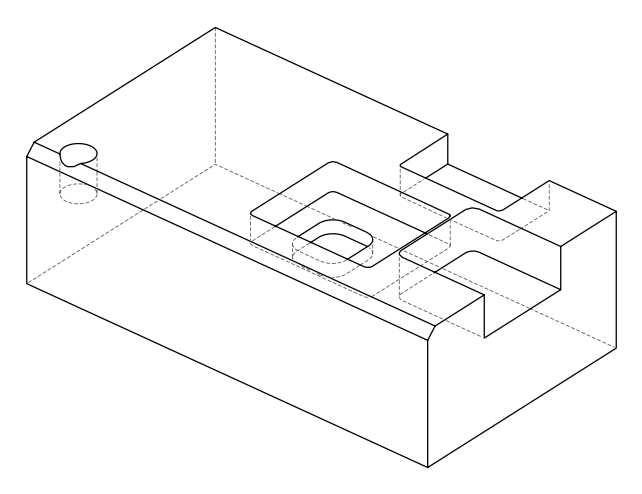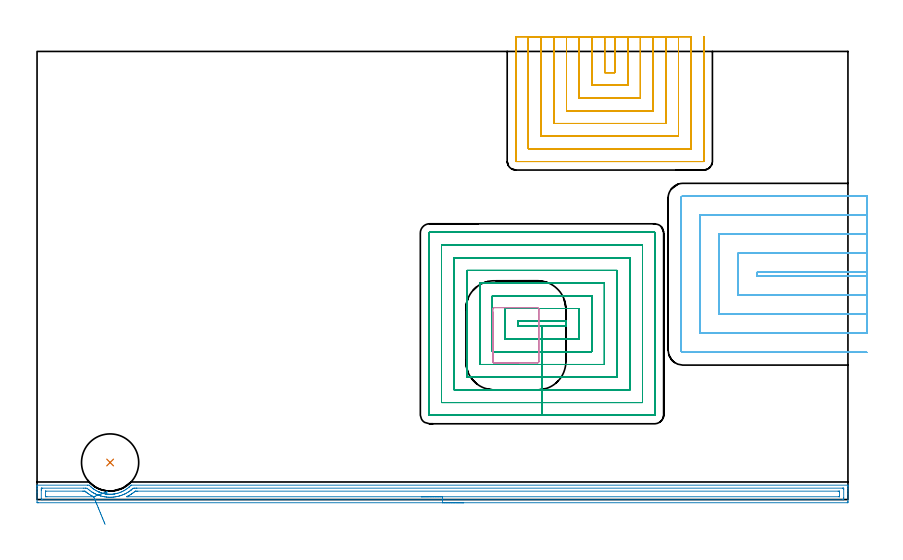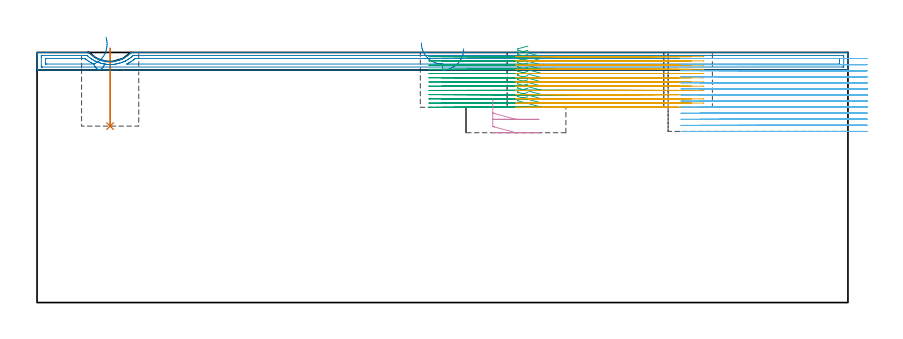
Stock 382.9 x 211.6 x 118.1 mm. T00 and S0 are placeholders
(PLAN: 6 operations, 5 tool changes, 133.6 min)
(1 INDEXABLE_INSERT_DRILL_BLIND_HOLE_FROM_SOLID | STEP1POCKET | UGT0302_006 | 0.15 min | 19907 mm3)
(2 AREA_MILL | FG_CHAMFER_SURFACE | UGT0205_001 | 9.48 min | 13089 mm3)
(3 MILL_RECTANGULAR_POCKET | POCKET_RECTANGULAR_STRAIGHT | NXT0201_009 | Follow Part, ap 2, ae 75% | 47.63 min | 280586 mm3)
(4 MILL_RECTANGULAR_POCKET_1 | POCKET_RECTANGULAR_STRAIGHT_1 | UGT0201_109 | Follow Part, ap 6.35, ae 75% | 0.68 min | 27318 mm3)
(5 MILL_SLOT | SLOT_PARTIAL_RECTANGULAR | NXT0201_009 | Follow Part, ap 2, ae 75% | 43.94 min | 140365 mm3)
(6 MILL_SLOT_1 | SLOT_PARTIAL_RECTANGULAR_1 | NXT0201_011 | Follow Part, ap 3, ae 75% | 31.76 min | 270975 mm3)
(TOOL UGT0302_006 | Indexable Insert Drill 27mm | D27 PA180 FL50 Z2)
(TOOL UGT0205_001 | Chamfer Mill 20 x 3 x 45 deg. | D20 FL50 Z2)
(TOOL NXT0201_009 | ENDMILL 8mm [2P460-0800-NA 1630] | D8 FL26 Z6)
(TOOL UGT0201_109 | End Mill 25.4 mm | D25.4 FL25 Z2)
(TOOL NXT0201_011 | ENDMILL 12mm [2P460-1200-NA 1630] | D12 FL38 Z6)
(OP 1 INDEXABLE_INSERT_DRILL_BLIND_HOLE_FROM_SOLID)
G17 G21 G94 G90
T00 M6
G54
G17 G0 G90 X34.5 Y17.5 S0 M3
G43 Z128.1 H0
G94 G81 G98 Z83.3 F250. R120.1
G80
M5
M2
(OP 2 AREA_MILL)
G17 G21 G94 G90
T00 M6
G54
G17 G0 G90 X201.45 Y-1.5 S1061 M3
G43 Z128.1 H0
Z119.8
G94 G1 X201.412 Z118.928 F250.
X201.298 Z118.064
X201.109 Z117.212
X200.847 Z116.38
X200.513 Z115.574
X200.11 Z114.8
X199.642 Z114.064
X199.11 Z113.372
X198.521 Z112.729
X197.878 Z112.14
X197.186 Z111.608
X196.45 Z111.14
X195.676 Z110.737
X194.87 Z110.403
X194.038 Z110.141
X193.187 Z109.952
X192.322 Z109.838
X191.45 Z109.8
X0.624
X0.315 Y-1.497 Z109.802
X0.01 Y-1.492 Z109.806
X0. Y-1.183 Z110.114
Y3.541 Z114.836
Y4.97 Z116.266
Y5.323 Z116.618
Y6.031 Z117.33
Y6.335 Z117.635
X0.007 Y6.746 Z118.038
X0.01 Y6.797 Z118.088
X0.177 Y6.8 Z118.1
X23.893
X24.607 Y6.803 Z118.097
X24.756 Y6.66 Z117.96
X24.839 Y6.575 Z117.875
X25.524 Y5.921 Z117.22
X25.651 Y5.811 Z117.11
X25.732 Y5.74 Z117.039
X26.175 Y5.383 Z116.682
X26.627 Y5.037 Z116.334
X26.897 Y4.854 Z116.152
X27.07 Y4.738 Z116.035
X27.519 Y4.452 Z115.749
X28.037 Y4.151 Z115.449
X28.412 Y3.956 Z115.255
X28.779 Y3.782 Z115.078
X28.857 Y3.744 Z115.041
X29.043 Y3.663 Z114.961
X29.226 Y3.584 Z114.879
X29.306 Y3.548 Z114.846
X29.322 Y3.541 Z114.84
X29.409 Y3.507 Z114.806
X29.524 Y3.464 Z114.759
X30.028 Y3.265 Z114.564
X30.089 Y3.244 Z114.544
X30.199 Y3.207 Z114.507
X30.645 Y3.069 Z114.369
X31.013 Y2.966 Z114.264
X31.092 Y2.944 Z114.242
X31.538 Y2.836 Z114.133
X31.907 Y2.759 Z114.055
X31.986 Y2.743 Z114.038
X32.173 Y2.71 Z114.006
X32.354 Y2.68 Z113.974
X32.432 Y2.665 Z113.962
X32.535 Y2.65 Z113.949
X32.629 Y2.637 Z113.936
X32.745 Y2.622 Z113.919
X32.801 Y2.615 Z113.91
X32.879 Y2.604 Z113.9
X33.222 Y2.568 Z113.866
X33.325 Y2.558 Z113.855
X33.695 Y2.533 Z113.828
X33.772 Y2.527 Z113.823
X34.082 Y2.515 Z113.812
X34.219 Y2.509 Z113.806
X34.589 Z113.803
X34.666 Y2.508
X35.113 Y2.519 Z113.818
X35.559 Y2.546 Z113.845
X36.006 Y2.589 Z113.888
X36.376 Y2.638 Z113.936
X36.452 Y2.648 Z113.947
X36.469 Y2.65 Z113.949
X36.604 Y2.672 Z113.972
X36.9 Y2.721 Z114.021
X37.346 Y2.81 Z114.109
X37.793 Y2.914 Z114.214
X38.239 Y3.036 Z114.336
X38.973 Y3.266 Z114.563
X39.058 Y3.298 Z114.592
X39.133 Y3.325 Z114.62
X39.581 Y3.499 Z114.796
X40.026 Y3.687 Z114.986
X40.475 Y3.9 Z115.198
X40.966 Y4.151 Z115.449
X41.292 Y4.341 Z115.637
X41.392 Y4.398 Z115.695
X41.813 Y4.658 Z115.956
X42.369 Y5.036 Z116.334
X42.706 Y5.285 Z116.582
X43.097 Y5.597 Z116.897
X43.479 Y5.922 Z117.22
X43.527 Y5.965 Z117.264
X43.599 Y6.031 Z117.33
X43.645 Y6.075 Z117.375
X44.025 Y6.44 Z117.739
X44.234 Y6.648 Z117.948
X44.32 Y6.737 Z118.036
X44.386 Y6.795 Z118.092
X44.42 Y6.8 Z118.1
X382.723
X382.89 Y6.797 Z118.088
X382.893 Y6.746 Z118.038
X382.9 Y6.335 Z117.635
Y6.031 Z117.33
Y5.323 Z116.618
Y4.078 Z115.375
Y2.652 Z113.948
Y-0.914 Z110.383
X382.898 Y-1.185 Z110.112
X382.89 Y-1.492 Z109.806
X382.583 Y-1.499 Z109.799
X191.45 Y-1.5 Z109.8
Y-0.086 Z111.214
X2.412
X2.349 Y-0.085 Z111.215
X2.223 Y-0.082 Z111.218
X2.01 Y-0.075 Z111.225
X2.008 Y-0.023 Z111.277
X2.001 Y0.386 Z111.686
X2. Y4.432 Z115.732
X2.001 Y4.841 Z116.141
X2.008 Y5.323 Z116.623
X2.01 Y5.368 Z116.668
X2.162 Y5.379 Z116.679
X2.287 Y5.384 Z116.684
X2.35 Y5.385 Z116.685
X22.075 Y5.386 Z116.686
X22.91 Y5.382 Z116.682
X22.969 Y5.379 Z116.679
X23.649 Y5.323 Z116.623
X23.863 Y5.134 Z116.434
X24.242 Y4.807 Z116.107
X24.697 Y4.432 Z115.732
X24.757 Y4.384 Z115.684
X24.966 Y4.224 Z115.524
X25.651 Y3.743 Z115.043
X25.727 Y3.692 Z114.992
X25.967 Y3.541 Z114.841
X26.544 Y3.195 Z114.495
X26.801 Y3.047 Z114.347
X27.313 Y2.775 Z114.075
X27.438 Y2.715 Z114.015
X27.577 Y2.65 Z113.95
X28.332 Y2.32 Z113.62
X28.886 Y2.098 Z113.398
X29.226 Y1.971 Z113.271
X29.289 Y1.948 Z113.248
X29.341 Y1.931 Z113.231
X29.896 Y1.759 Z113.059
X30.12 Y1.695 Z112.995
X30.207 Y1.672 Z112.972
X31.013 Y1.477 Z112.777
X31.372 Y1.401 Z112.701
X31.907 Y1.306 Z112.606
X32.111 Y1.274 Z112.574
X32.632 Y1.205 Z112.505
X32.801 Y1.187 Z112.487
X33.427 Y1.135 Z112.435
X33.695 Y1.119 Z112.419
X34.356 Y1.1 Z112.4
X34.589 Y1.099 Z112.399
X35.236 Y1.114 Z112.414
X35.482 Y1.129 Z112.429
X36.069 Y1.174 Z112.474
X36.376 Y1.206 Z112.506
X36.866 Y1.271 Z112.571
X37.27 Y1.337 Z112.637
X37.627 Y1.403 Z112.703
X38.164 Y1.519 Z112.819
X38.359 Y1.564 Z112.864
X39.058 Y1.746 Z113.046
X39.067 Y1.749 Z113.049
X39.1 Y1.759 Z113.059
X39.951 Y2.037 Z113.337
X40.395 Y2.208 Z113.508
X40.845 Y2.391 Z113.691
X41.026 Y2.469 Z113.769
X41.427 Y2.65 Z113.95
X41.638 Y2.751 Z114.051
X41.679 Y2.77 Z114.07
X41.739 Y2.802 Z114.102
X42.223 Y3.059 Z114.359
X42.633 Y3.293 Z114.593
X42.788 Y3.386 Z114.686
X43.038 Y3.541 Z114.841
X43.333 Y3.734 Z115.034
X43.527 Y3.865 Z115.165
X43.859 Y4.101 Z115.401
X44.307 Y4.432 Z115.732
X44.371 Y4.482 Z115.782
X44.42 Y4.522 Z115.822
X44.855 Y4.89 Z116.19
X45.314 Y5.292 Z116.592
X45.332 Y5.305 Z116.605
X45.359 Y5.323 Z116.623
X46.15 Y5.381 Z116.681
X46.208 Y5.383 Z116.683
X47.039 Y5.386 Z116.686
X47.102
X380.488 Y5.385 Z116.685
X380.551
X380.676 Y5.382 Z116.682
X380.89 Y5.375 Z116.675
X380.892 Y5.323 Z116.623
X380.899 Y4.914 Z116.214
X380.9 Y0.868 Z112.168
X380.899 Y0.459 Z111.759
X380.892 Y-0.023 Z111.277
X380.89 Y-0.068 Z111.232
X380.739 Y-0.079 Z111.221
X380.614 Y-0.084 Z111.216
X380.551 Y-0.085 Z111.215
X191.45 Y-0.086 Z111.214
Y1.328 Z112.628
X43.064 Y1.329 Z112.629
X42.785
X42.633 Y1.331 Z112.631
X42.279 Y1.335 Z112.635
X42.794 Y1.598 Z112.898
X43.11 Y1.759 Z113.059
X43.382 Y1.903 Z113.203
X43.527 Y1.983 Z113.283
X43.947 Y2.231 Z113.531
X44.42 Y2.517 Z113.817
X44.502 Y2.569 Z113.869
X44.625 Y2.65 Z113.95
X45.033 Y2.93 Z114.23
X45.314 Y3.128 Z114.428
X45.551 Y3.305 Z114.605
X45.858 Y3.541 Z114.841
X46.053 Y3.696 Z114.996
X46.208 Y3.821 Z115.121
X46.34 Y3.924 Z115.224
X46.388 Y3.96 Z115.26
X46.44 Y3.964 Z115.264
X46.673 Y3.968 Z115.268
X47.102 Y3.971 Z115.271
X47.564
X378.269
X378.701 Y3.969 Z115.269
X378.844 Y3.967 Z115.267
X378.887 Y3.965 Z115.265
X378.892 Y3.872 Z115.172
X378.897 Y3.74 Z115.04
X378.899 Y3.541 Z114.841
X378.9 Y3.342 Z114.642
X378.898 Y1.562 Z112.862
X378.89 Y1.362 Z112.662
X378.881 Y1.335 Z112.635
X378.861 Y1.333 Z112.633
X378.808 Y1.33 Z112.63
X378.701 Y1.329 Z112.629
X191.45 Y1.328 Z112.628
X190.578 Z112.667
X189.714 Z112.78
X188.862 Z112.969
X188.03 Z113.232
X187.224 Z113.565
X186.45 Z113.968
X185.714 Z114.437
X185.022 Z114.968
X184.379 Z115.557
X183.79 Z116.201
X183.259 Z116.893
X182.79 Z117.628
X182.387 Z118.402
X182.053 Z119.208
X181.791 Z120.04
X181.602 Z120.892
X181.488 Z121.757
X181.45 Z122.628
G0 Z128.1
X32.54 Y3.475
Z125.363
G1 X32.775 Y3.562 Z124.527
X32.94 Y3.624 Z123.673
X33.035 Y3.659 Z122.806
X33.059 Y3.668 Z121.934
X33.012 Y3.65 Z121.064
X32.894 Y3.607 Z120.2
X32.705 Y3.537 Z119.351
X32.448 Y3.441 Z118.523
X32.124 Y3.321 Z117.722
X31.736 Y3.177 Z116.954
X31.287 Y3.01 Z116.225
X30.78 Y2.822 Z115.541
X30.218 Y2.614 Z114.906
X29.608 Y2.388 Z114.326
X28.952 Y2.144 Z113.805
X28.256 Y1.886 Z113.347
X27.525 Y1.615 Z112.955
X26.765 Y1.333 Z112.633
X26.761 Y1.332 Z112.632
X26.711 Y1.329 Z112.629
X26.668
X4.631
X4.199 Y1.331 Z112.631
X4.056 Y1.333 Z112.633
X4.013 Y1.335 Z112.635
X4.008 Y1.428 Z112.728
X4.003 Y1.56 Z112.86
X4.001 Y1.759 Z113.059
X4. Y1.958 Z113.258
X4.002 Y3.738 Z115.038
X4.01 Y3.938 Z115.238
X4.019 Y3.965 Z115.265
X4.039 Y3.967 Z115.267
X4.092 Y3.969 Z115.269
X4.199 Y3.971 Z115.271
X21.613
X22.075 Y3.97 Z115.27
X22.542 Y3.967 Z115.267
X22.588 Y3.965 Z115.265
X22.627 Y3.948 Z115.248
X22.969 Y3.678 Z114.978
X23.045 Y3.617 Z114.917
X23.143 Y3.541 Z114.841
X23.554 Y3.231 Z114.531
X23.863 Y3.01 Z114.31
X24.383 Y2.65 Z113.95
X24.757 Y2.415 Z113.715
X25.366 Y2.043 Z113.343
X25.651 Y1.887 Z113.187
X25.896 Y1.759 Z113.059
X26.544 Y1.442 Z112.742
X26.729 Y1.353 Z112.653
X26.764 Y1.334 Z112.634
X26.765 Y1.333 Z112.633
X27.018 Y0.717 Z112.069
X27.288 Y0.058 Z111.565
X27.575 Y-0.639 Z111.126
X27.875 Y-1.368 Z110.753
X28.186 Y-2.125 Z110.451
X28.506 Y-2.904 Z110.221
X28.832 Y-3.698 Z110.066
X29.162 Y-4.501 Z109.986
X29.494 Y-5.308 Z109.982
X29.824 Y-6.112 Z110.054
X30.151 Y-6.907 Z110.201
X30.472 Y-7.688 Z110.423
X30.784 Y-8.447 Z110.718
X31.085 Y-9.18 Z111.083
X31.373 Y-9.881 Z111.515
X31.646 Y-10.544 Z112.012
X31.901 Y-11.165 Z112.57
X32.136 Y-11.738 Z113.184
G0 Z128.1
M5
M2
(OP 3 MILL_RECTANGULAR_POCKET)
G17 G21 G94 G90
T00 M6
G54
G17 G0 G90 X231.782 Y84.2 S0 M3
G43 Z128.1 H1
Z121.1
G94 G1 X227. Z119.819 F250.
Y81.8 Z119.176
X238.45 Z116.108
X249.9 F500.
Y84.2
X227.
Y81.8
X238.45
Y75.8
X255.9
Y90.2
X221.
Y75.8
X238.45
Y69.8
X261.9
Y96.2
X215.
Y69.8
X238.45
Y63.8
X267.9
Y102.2
X209.
Y63.8
X238.45
Y57.8
X273.9
Y108.2
X203.
Y57.8
X238.45
Y51.8
X279.9
Y114.2
X197.
Y51.8
X238.45
Y45.8
X285.9
Y120.2
X191.
Y45.8
X238.45
Y39.8
X291.6
G3 X291.9 Y40.1 R0.3
G1 Y125.9
G3 X291.6 Y126.2 R0.3
G1 X185.3
G3 X185. Y125.9 R0.3
G1 Y40.1
G3 X185.3 Y39.8 R0.3
G1 X238.45
X239.45
G0 X231.782 Y84.2 Z119.108
G1 X227. Z117.826 F250.
Y81.8 Z117.183
X238.45 Z114.115
X249.9 F500.
Y84.2
X227.
Y81.8
X238.45
Y75.8
X255.9
Y90.2
X221.
Y75.8
X238.45
Y69.8
X261.9
Y96.2
X215.
Y69.8
X238.45
Y63.8
X267.9
Y102.2
X209.
Y63.8
X238.45
Y57.8
X273.9
Y108.2
X203.
Y57.8
X238.45
Y51.8
X279.9
Y114.2
X197.
Y51.8
X238.45
Y45.8
X285.9
Y120.2
X191.
Y45.8
X238.45
Y39.8
X291.6
G3 X291.9 Y40.1 R0.3
G1 Y125.9
G3 X291.6 Y126.2 R0.3
G1 X185.3
G3 X185. Y125.9 R0.3
G1 Y40.1
G3 X185.3 Y39.8 R0.3
G1 X238.45
X239.45
G0 X231.782 Y84.2 Z117.115
G1 X227. Z115.834 F250.
Y81.8 Z115.191
X238.45 Z112.123
X249.9 F500.
Y84.2
X227.
Y81.8
X238.45
Y75.8
X255.9
Y90.2
X221.
Y75.8
X238.45
Y69.8
X261.9
Y96.2
X215.
Y69.8
X238.45
Y63.8
X267.9
Y102.2
X209.
Y63.8
X238.45
Y57.8
X273.9
Y108.2
X203.
Y57.8
X238.45
Y51.8
X279.9
Y114.2
X197.
Y51.8
X238.45
Y45.8
X285.9
Y120.2
X191.
Y45.8
X238.45
Y39.8
X291.6
G3 X291.9 Y40.1 R0.3
G1 Y125.9
G3 X291.6 Y126.2 R0.3
G1 X185.3
G3 X185. Y125.9 R0.3
G1 Y40.1
G3 X185.3 Y39.8 R0.3
G1 X238.45
X239.45
G0 X231.782 Y84.2 Z115.123
G1 X227. Z113.842 F250.
Y81.8 Z113.199
X238.45 Z110.131
X249.9 F500.
Y84.2
X227.
Y81.8
X238.45
Y75.8
X255.9
Y90.2
X221.
Y75.8
X238.45
Y69.8
X261.9
Y96.2
X215.
Y69.8
X238.45
Y63.8
X267.9
Y102.2
X209.
Y63.8
X238.45
Y57.8
X273.9
Y108.2
X203.
Y57.8
X238.45
Y51.8
X279.9
Y114.2
X197.
Y51.8
X238.45
Y45.8
X285.9
Y120.2
X191.
Y45.8
X238.45
Y39.8
X291.6
G3 X291.9 Y40.1 R0.3
G1 Y125.9
G3 X291.6 Y126.2 R0.3
G1 X185.3
G3 X185. Y125.9 R0.3
G1 Y40.1
G3 X185.3 Y39.8 R0.3
G1 X238.45
X239.45
G0 X231.782 Y84.2 Z113.131
G1 X227. Z111.85 F250.
Y81.8 Z111.206
X238.45 Z108.138
X249.9 F500.
Y84.2
X227.
Y81.8
X238.45
Y75.8
X255.9
Y90.2
X221.
Y75.8
X238.45
Y69.8
X261.9
Y96.2
X215.
Y69.8
X238.45
Y63.8
X267.9
Y102.2
X209.
Y63.8
X238.45
Y57.8
X273.9
Y108.2
X203.
Y57.8
X238.45
Y51.8
X279.9
Y114.2
X197.
Y51.8
X238.45
Y45.8
X285.9
Y120.2
X191.
Y45.8
X238.45
Y39.8
X291.6
G3 X291.9 Y40.1 R0.3
G1 Y125.9
G3 X291.6 Y126.2 R0.3
G1 X185.3
G3 X185. Y125.9 R0.3
G1 Y40.1
G3 X185.3 Y39.8 R0.3
G1 X238.45
X239.45
G0 X231.782 Y84.2 Z111.138
G1 X227. Z109.857 F250.
Y81.8 Z109.214
X238.45 Z106.146
X249.9 F500.
Y84.2
X227.
Y81.8
X238.45
Y75.8
X255.9
Y90.2
X221.
Y75.8
X238.45
Y69.8
X261.9
Y96.2
X215.
Y69.8
X238.45
Y63.8
X267.9
Y102.2
X209.
Y63.8
X238.45
Y57.8
X273.9
Y108.2
X203.
Y57.8
X238.45
Y51.8
X279.9
Y114.2
X197.
Y51.8
X238.45
Y45.8
X285.9
Y120.2
X191.
Y45.8
X238.45
Y39.8
X291.6
G3 X291.9 Y40.1 R0.3
G1 Y125.9
G3 X291.6 Y126.2 R0.3
G1 X185.3
G3 X185. Y125.9 R0.3
G1 Y40.1
G3 X185.3 Y39.8 R0.3
G1 X238.45
X239.45
G0 X231.782 Y84.2 Z109.146
G1 X227. Z107.865 F250.
Y81.8 Z107.222
X238.45 Z104.154
X249.9 F500.
Y84.2
X227.
Y81.8
X238.45
Y75.8
X255.9
Y90.2
X221.
Y75.8
X238.45
Y69.8
X261.9
Y96.2
X215.
Y69.8
X238.45
Y63.8
X267.9
Y102.2
X209.
Y63.8
X238.45
Y57.8
X273.9
Y108.2
X203.
Y57.8
X238.45
Y51.8
X279.9
Y114.2
X197.
Y51.8
X238.45
Y45.8
X285.9
Y120.2
X191.
Y45.8
X238.45
Y39.8
X291.6
G3 X291.9 Y40.1 R0.3
G1 Y125.9
G3 X291.6 Y126.2 R0.3
G1 X185.3
G3 X185. Y125.9 R0.3
G1 Y40.1
G3 X185.3 Y39.8 R0.3
G1 X238.45
X239.45
G0 X231.782 Y84.2 Z107.154
G1 X227. Z105.873 F250.
Y81.8 Z105.23
X238.45 Z102.162
X249.9 F500.
Y84.2
X227.
Y81.8
X238.45
Y75.8
X255.9
Y90.2
X221.
Y75.8
X238.45
Y69.8
X261.9
Y96.2
X215.
Y69.8
X238.45
Y63.8
X267.9
Y102.2
X209.
Y63.8
X238.45
Y57.8
X273.9
Y108.2
X203.
Y57.8
X238.45
Y51.8
X279.9
Y114.2
X197.
Y51.8
X238.45
Y45.8
X285.9
Y120.2
X191.
Y45.8
X238.45
Y39.8
X291.6
G3 X291.9 Y40.1 R0.3
G1 Y125.9
G3 X291.6 Y126.2 R0.3
G1 X185.3
G3 X185. Y125.9 R0.3
G1 Y40.1
G3 X185.3 Y39.8 R0.3
G1 X238.45
X239.45
G0 X231.782 Y84.2 Z105.162
G1 X227. Z103.88 F250.
Y81.8 Z103.237
X238.45 Z100.169
X249.9 F500.
Y84.2
X227.
Y81.8
X238.45
Y75.8
X255.9
Y90.2
X221.
Y75.8
X238.45
Y69.8
X261.9
Y96.2
X215.
Y69.8
X238.45
Y63.8
X267.9
Y102.2
X209.
Y63.8
X238.45
Y57.8
X273.9
Y108.2
X203.
Y57.8
X238.45
Y51.8
X279.9
Y114.2
X197.
Y51.8
X238.45
Y45.8
X285.9
Y120.2
X191.
Y45.8
X238.45
Y39.8
X291.6
G3 X291.9 Y40.1 R0.3
G1 Y125.9
G3 X291.6 Y126.2 R0.3
G1 X185.3
G3 X185. Y125.9 R0.3
G1 Y40.1
G3 X185.3 Y39.8 R0.3
G1 X238.45
X239.45
G0 X231.782 Y84.2 Z103.169
G1 X227. Z101.888 F250.
Y81.8 Z101.245
X238.45 Z98.177
X249.9 F500.
Y84.2
X227.
Y81.8
X238.45
Y75.8
X255.9
Y90.2
X221.
Y75.8
X238.45
Y69.8
X261.9
Y96.2
X215.
Y69.8
X238.45
Y63.8
X267.9
Y102.2
X209.
Y63.8
X238.45
Y57.8
X273.9
Y108.2
X203.
Y57.8
X238.45
Y51.8
X279.9
Y114.2
X197.
Y51.8
X238.45
Y45.8
X285.9
Y120.2
X191.
Y45.8
X238.45
Y39.8
X291.6
G3 X291.9 Y40.1 R0.3
G1 Y125.9
G3 X291.6 Y126.2 R0.3
G1 X185.3
G3 X185. Y125.9 R0.3
G1 Y40.1
G3 X185.3 Y39.8 R0.3
G1 X238.45
X239.45
G0 X231.782 Y84.2 Z101.177
G1 X227. Z99.896 F250.
Y81.8 Z99.253
X238.45 Z96.185
X249.9 F500.
Y84.2
X227.
Y81.8
X238.45
Y75.8
X255.9
Y90.2
X221.
Y75.8
X238.45
Y69.8
X261.9
Y96.2
X215.
Y69.8
X238.45
Y63.8
X267.9
Y102.2
X209.
Y63.8
X238.45
Y57.8
X273.9
Y108.2
X203.
Y57.8
X238.45
Y51.8
X279.9
Y114.2
X197.
Y51.8
X238.45
Y45.8
X285.9
Y120.2
X191.
Y45.8
X238.45
Y39.8
X291.6
G3 X291.9 Y40.1 R0.3
G1 Y125.9
G3 X291.6 Y126.2 R0.3
G1 X185.3
G3 X185. Y125.9 R0.3
G1 Y40.1
G3 X185.3 Y39.8 R0.3
G1 X238.45
X239.45
G0 X231.782 Y84.2 Z99.185
G1 X227. Z97.903 F250.
Y81.8 Z97.26
X238.45 Z94.192
X249.9 F500.
Y84.2
X227.
Y81.8
X238.45
Y75.8
X255.9
Y90.2
X221.
Y75.8
X238.45
Y69.8
X261.9
Y96.2
X215.
Y69.8
X238.45
Y63.8
X267.9
Y102.2
X209.
Y63.8
X238.45
Y57.8
X273.9
Y108.2
X203.
Y57.8
X238.45
Y51.8
X279.9
Y114.2
X197.
Y51.8
X238.45
Y45.8
X285.9
Y120.2
X191.
Y45.8
X238.45
Y39.8
X291.6
G3 X291.9 Y40.1 R0.3
G1 Y125.9
G3 X291.6 Y126.2 R0.3
G1 X185.3
G3 X185. Y125.9 R0.3
G1 Y40.1
G3 X185.3 Y39.8 R0.3
G1 X238.45
X239.45
G0 X231.782 Y84.2 Z97.192
G1 X227. Z95.911 F250.
Y81.8 Z95.268
X238.45 Z92.2
X249.9 F500.
Y84.2
X227.
Y81.8
X238.45
Y75.8
X255.9
Y90.2
X221.
Y75.8
X238.45
Y69.8
X261.9
Y96.2
X215.
Y69.8
X238.45
Y63.8
X267.9
Y102.2
X209.
Y63.8
X238.45
Y57.8
X273.9
Y108.2
X203.
Y57.8
X238.45
Y51.8
X279.9
Y114.2
X197.
Y51.8
X238.45
Y45.8
X285.9
Y120.2
X191.
Y45.8
X238.45
Y39.8
X291.6
G3 X291.9 Y40.1 R0.3
G1 Y125.9
G3 X291.6 Y126.2 R0.3
G1 X185.3
G3 X185. Y125.9 R0.3
G1 Y40.1
G3 X185.3 Y39.8 R0.3
G1 X238.45
X239.45
G0 Z128.1
M5
M2
(OP 4 MILL_RECTANGULAR_POCKET_1)
G17 G21 G94 G90
T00 M6
G54
G17 G0 G90 X215.2 Y88.668 S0 M3
G43 Z128.1 H0
Z95.833
G94 G1 Y65.2 Z89.545 F250.
Y65.116 Z89.523
X215.266 Y64.892 Z89.46
X215.401 Y64.701 Z89.397
X215.592 Y64.566 Z89.335
X215.816 Y64.5 Z89.272
X215.9 Z89.25
X226.1 Z86.517
X236.3 F500.
G3 X237. Y65.2 R0.7
G1 Y89.9
G3 X236.3 Y90.6 R0.7
G1 X215.9
G3 X215.2 Y89.9 R0.7
G1 Y65.2
G3 X215.9 Y64.5 R0.7
G1 X226.1
X227.1
G0 X215.2 Y88.668 Z89.517
G1 Y65.2 Z83.229 F250.
Y65.116 Z83.206
X215.266 Y64.892 Z83.143
X215.401 Y64.701 Z83.081
X215.592 Y64.566 Z83.018
X215.816 Y64.5 Z82.956
X215.9 Z82.933
X226.1 Z80.2
X236.3 F500.
G3 X237. Y65.2 R0.7
G1 Y89.9
G3 X236.3 Y90.6 R0.7
G1 X215.9
G3 X215.2 Y89.9 R0.7
G1 Y65.2
G3 X215.9 Y64.5 R0.7
G1 X226.1
X227.1
G0 Z128.1
M5
M2
(OP 5 MILL_SLOT)
G17 G21 G94 G90
T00 M6
G54
G17 G0 G90 X268. Y218.6 S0 M3
G43 Z128.1 H1
Z116.108
G94 G1 Y215.6 F250.
Y201.6 F500.
X272.9
Y215.6
Y218.6 F250.
X262.
Y215.6
Y195.6 F500.
X278.9
Y215.6
Y218.6 F250.
X256.
Y215.6
Y189.6 F500.
X284.9
Y215.6
Y218.6 F250.
X250.
Y215.6
Y183.6 F500.
X290.9
Y215.6
Y218.6 F250.
X244.
Y215.6
Y177.6 F500.
X296.9
Y215.6
Y218.6 F250.
X238.
Y215.6
Y171.6 F500.
X302.9
Y215.6
Y218.6 F250.
X232.
Y215.6
Y165.6 F500.
X308.9
Y215.6
Y218.6 F250.
X226.
Y215.6
Y159.8 F500.
G3 X226.2 Y159.6 R0.2
G1 X314.7
G3 X314.9 Y159.8 R0.2
G1 Y215.6
Y218.6 F250.
G0 X268. Z114.115
G1 Y215.6
Y201.6 F500.
X272.9
Y215.6
Y218.6 F250.
X262.
Y215.6
Y195.6 F500.
X278.9
Y215.6
Y218.6 F250.
X256.
Y215.6
Y189.6 F500.
X284.9
Y215.6
Y218.6 F250.
X250.
Y215.6
Y183.6 F500.
X290.9
Y215.6
Y218.6 F250.
X244.
Y215.6
Y177.6 F500.
X296.9
Y215.6
Y218.6 F250.
X238.
Y215.6
Y171.6 F500.
X302.9
Y215.6
Y218.6 F250.
X232.
Y215.6
Y165.6 F500.
X308.9
Y215.6
Y218.6 F250.
X226.
Y215.6
Y159.8 F500.
G3 X226.2 Y159.6 R0.2
G1 X314.7
G3 X314.9 Y159.8 R0.2
G1 Y215.6
Y218.6 F250.
G0 X268. Z112.123
G1 Y215.6
Y201.6 F500.
X272.9
Y215.6
Y218.6 F250.
X262.
Y215.6
Y195.6 F500.
X278.9
Y215.6
Y218.6 F250.
X256.
Y215.6
Y189.6 F500.
X284.9
Y215.6
Y218.6 F250.
X250.
Y215.6
Y183.6 F500.
X290.9
Y215.6
Y218.6 F250.
X244.
Y215.6
Y177.6 F500.
X296.9
Y215.6
Y218.6 F250.
X238.
Y215.6
Y171.6 F500.
X302.9
Y215.6
Y218.6 F250.
X232.
Y215.6
Y165.6 F500.
X308.9
Y215.6
Y218.6 F250.
X226.
Y215.6
Y159.8 F500.
G3 X226.2 Y159.6 R0.2
G1 X314.7
G3 X314.9 Y159.8 R0.2
G1 Y215.6
Y218.6 F250.
G0 X268. Z110.131
G1 Y215.6
Y201.6 F500.
X272.9
Y215.6
Y218.6 F250.
X262.
Y215.6
Y195.6 F500.
X278.9
Y215.6
Y218.6 F250.
X256.
Y215.6
Y189.6 F500.
X284.9
Y215.6
Y218.6 F250.
X250.
Y215.6
Y183.6 F500.
X290.9
Y215.6
Y218.6 F250.
X244.
Y215.6
Y177.6 F500.
X296.9
Y215.6
Y218.6 F250.
X238.
Y215.6
Y171.6 F500.
X302.9
Y215.6
Y218.6 F250.
X232.
Y215.6
Y165.6 F500.
X308.9
Y215.6
Y218.6 F250.
X226.
Y215.6
Y159.8 F500.
G3 X226.2 Y159.6 R0.2
G1 X314.7
G3 X314.9 Y159.8 R0.2
G1 Y215.6
Y218.6 F250.
G0 X268. Z108.138
G1 Y215.6
Y201.6 F500.
X272.9
Y215.6
Y218.6 F250.
X262.
Y215.6
Y195.6 F500.
X278.9
Y215.6
Y218.6 F250.
X256.
Y215.6
Y189.6 F500.
X284.9
Y215.6
Y218.6 F250.
X250.
Y215.6
Y183.6 F500.
X290.9
Y215.6
Y218.6 F250.
X244.
Y215.6
Y177.6 F500.
X296.9
Y215.6
Y218.6 F250.
X238.
Y215.6
Y171.6 F500.
X302.9
Y215.6
Y218.6 F250.
X232.
Y215.6
Y165.6 F500.
X308.9
Y215.6
Y218.6 F250.
X226.
Y215.6
Y159.8 F500.
G3 X226.2 Y159.6 R0.2
G1 X314.7
G3 X314.9 Y159.8 R0.2
G1 Y215.6
Y218.6 F250.
G0 X268. Z106.146
G1 Y215.6
Y201.6 F500.
X272.9
Y215.6
Y218.6 F250.
X262.
Y215.6
Y195.6 F500.
X278.9
Y215.6
Y218.6 F250.
X256.
Y215.6
Y189.6 F500.
X284.9
Y215.6
Y218.6 F250.
X250.
Y215.6
Y183.6 F500.
X290.9
Y215.6
Y218.6 F250.
X244.
Y215.6
Y177.6 F500.
X296.9
Y215.6
Y218.6 F250.
X238.
Y215.6
Y171.6 F500.
X302.9
Y215.6
Y218.6 F250.
X232.
Y215.6
Y165.6 F500.
X308.9
Y215.6
Y218.6 F250.
X226.
Y215.6
Y159.8 F500.
G3 X226.2 Y159.6 R0.2
G1 X314.7
G3 X314.9 Y159.8 R0.2
G1 Y215.6
Y218.6 F250.
G0 X268. Z104.154
G1 Y215.6
Y201.6 F500.
X272.9
Y215.6
Y218.6 F250.
X262.
Y215.6
Y195.6 F500.
X278.9
Y215.6
Y218.6 F250.
X256.
Y215.6
Y189.6 F500.
X284.9
Y215.6
Y218.6 F250.
X250.
Y215.6
Y183.6 F500.
X290.9
Y215.6
Y218.6 F250.
X244.
Y215.6
Y177.6 F500.
X296.9
Y215.6
Y218.6 F250.
X238.
Y215.6
Y171.6 F500.
X302.9
Y215.6
Y218.6 F250.
X232.
Y215.6
Y165.6 F500.
X308.9
Y215.6
Y218.6 F250.
X226.
Y215.6
Y159.8 F500.
G3 X226.2 Y159.6 R0.2
G1 X314.7
G3 X314.9 Y159.8 R0.2
G1 Y215.6
Y218.6 F250.
G0 X268. Z102.162
G1 Y215.6
Y201.6 F500.
X272.9
Y215.6
Y218.6 F250.
X262.
Y215.6
Y195.6 F500.
X278.9
Y215.6
Y218.6 F250.
X256.
Y215.6
Y189.6 F500.
X284.9
Y215.6
Y218.6 F250.
X250.
Y215.6
Y183.6 F500.
X290.9
Y215.6
Y218.6 F250.
X244.
Y215.6
Y177.6 F500.
X296.9
Y215.6
Y218.6 F250.
X238.
Y215.6
Y171.6 F500.
X302.9
Y215.6
Y218.6 F250.
X232.
Y215.6
Y165.6 F500.
X308.9
Y215.6
Y218.6 F250.
X226.
Y215.6
Y159.8 F500.
G3 X226.2 Y159.6 R0.2
G1 X314.7
G3 X314.9 Y159.8 R0.2
G1 Y215.6
Y218.6 F250.
G0 X268. Z100.169
G1 Y215.6
Y201.6 F500.
X272.9
Y215.6
Y218.6 F250.
X262.
Y215.6
Y195.6 F500.
X278.9
Y215.6
Y218.6 F250.
X256.
Y215.6
Y189.6 F500.
X284.9
Y215.6
Y218.6 F250.
X250.
Y215.6
Y183.6 F500.
X290.9
Y215.6
Y218.6 F250.
X244.
Y215.6
Y177.6 F500.
X296.9
Y215.6
Y218.6 F250.
X238.
Y215.6
Y171.6 F500.
X302.9
Y215.6
Y218.6 F250.
X232.
Y215.6
Y165.6 F500.
X308.9
Y215.6
Y218.6 F250.
X226.
Y215.6
Y159.8 F500.
G3 X226.2 Y159.6 R0.2
G1 X314.7
G3 X314.9 Y159.8 R0.2
G1 Y215.6
Y218.6 F250.
G0 X268. Z98.177
G1 Y215.6
Y201.6 F500.
X272.9
Y215.6
Y218.6 F250.
X262.
Y215.6
Y195.6 F500.
X278.9
Y215.6
Y218.6 F250.
X256.
Y215.6
Y189.6 F500.
X284.9
Y215.6
Y218.6 F250.
X250.
Y215.6
Y183.6 F500.
X290.9
Y215.6
Y218.6 F250.
X244.
Y215.6
Y177.6 F500.
X296.9
Y215.6
Y218.6 F250.
X238.
Y215.6
Y171.6 F500.
X302.9
Y215.6
Y218.6 F250.
X232.
Y215.6
Y165.6 F500.
X308.9
Y215.6
Y218.6 F250.
X226.
Y215.6
Y159.8 F500.
G3 X226.2 Y159.6 R0.2
G1 X314.7
G3 X314.9 Y159.8 R0.2
G1 Y215.6
Y218.6 F250.
G0 X268. Z96.185
G1 Y215.6
Y201.6 F500.
X272.9
Y215.6
Y218.6 F250.
X262.
Y215.6
Y195.6 F500.
X278.9
Y215.6
Y218.6 F250.
X256.
Y215.6
Y189.6 F500.
X284.9
Y215.6
Y218.6 F250.
X250.
Y215.6
Y183.6 F500.
X290.9
Y215.6
Y218.6 F250.
X244.
Y215.6
Y177.6 F500.
X296.9
Y215.6
Y218.6 F250.
X238.
Y215.6
Y171.6 F500.
X302.9
Y215.6
Y218.6 F250.
X232.
Y215.6
Y165.6 F500.
X308.9
Y215.6
Y218.6 F250.
X226.
Y215.6
Y159.8 F500.
G3 X226.2 Y159.6 R0.2
G1 X314.7
G3 X314.9 Y159.8 R0.2
G1 Y215.6
Y218.6 F250.
G0 X268. Z94.192
G1 Y215.6
Y201.6 F500.
X272.9
Y215.6
Y218.6 F250.
X262.
Y215.6
Y195.6 F500.
X278.9
Y215.6
Y218.6 F250.
X256.
Y215.6
Y189.6 F500.
X284.9
Y215.6
Y218.6 F250.
X250.
Y215.6
Y183.6 F500.
X290.9
Y215.6
Y218.6 F250.
X244.
Y215.6
Y177.6 F500.
X296.9
Y215.6
Y218.6 F250.
X238.
Y215.6
Y171.6 F500.
X302.9
Y215.6
Y218.6 F250.
X232.
Y215.6
Y165.6 F500.
X308.9
Y215.6
Y218.6 F250.
X226.
Y215.6
Y159.8 F500.
G3 X226.2 Y159.6 R0.2
G1 X314.7
G3 X314.9 Y159.8 R0.2
G1 Y215.6
Y218.6 F250.
G0 X268. Z92.2
G1 Y215.6
Y201.6 F500.
X272.9
Y215.6
Y218.6 F250.
X262.
Y215.6
Y195.6 F500.
X278.9
Y215.6
Y218.6 F250.
X256.
Y215.6
Y189.6 F500.
X284.9
Y215.6
Y218.6 F250.
X250.
Y215.6
Y183.6 F500.
X290.9
Y215.6
Y218.6 F250.
X244.
Y215.6
Y177.6 F500.
X296.9
Y215.6
Y218.6 F250.
X238.
Y215.6
Y171.6 F500.
X302.9
Y215.6
Y218.6 F250.
X232.
Y215.6
Y165.6 F500.
X308.9
Y215.6
Y218.6 F250.
X226.
Y215.6
Y159.8 F500.
G3 X226.2 Y159.6 R0.2
G1 X314.7
G3 X314.9 Y159.8 R0.2
G1 Y215.6
Y218.6 F250.
G0 Z128.1
M5
M2
(OP 6 MILL_SLOT_1)
G17 G21 G94 G90
T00 M6
G54
G17 G0 G90 X391.9 Y107.3 S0 M3
G43 Z128.1 H1
Z115.231
G94 G1 X388.9 F250.
X340. F500.
Y105.5
X388.9
X391.9 F250.
Y116.3
X388.9
X331. F500.
Y96.5
X388.9
X391.9 F250.
Y125.3
X388.9
X322. F500.
Y87.5
X388.9
X391.9 F250.
Y134.3
X388.9
X313. F500.
Y78.5
X388.9
X391.9 F250.
Y143.3
X388.9
X305. F500.
G3 X304. Y142.3 R1.
G1 Y70.5
G3 X305. Y69.5 R1.
G1 X388.9
X391.9 F250.
G0 Y107.3 Z112.361
G1 X388.9
X340. F500.
Y105.5
X388.9
X391.9 F250.
Y116.3
X388.9
X331. F500.
Y96.5
X388.9
X391.9 F250.
Y125.3
X388.9
X322. F500.
Y87.5
X388.9
X391.9 F250.
Y134.3
X388.9
X313. F500.
Y78.5
X388.9
X391.9 F250.
Y143.3
X388.9
X305. F500.
G3 X304. Y142.3 R1.
G1 Y70.5
G3 X305. Y69.5 R1.
G1 X388.9
X391.9 F250.
G0 Y107.3 Z109.492
G1 X388.9
X340. F500.
Y105.5
X388.9
X391.9 F250.
Y116.3
X388.9
X331. F500.
Y96.5
X388.9
X391.9 F250.
Y125.3
X388.9
X322. F500.
Y87.5
X388.9
X391.9 F250.
Y134.3
X388.9
X313. F500.
Y78.5
X388.9
X391.9 F250.
Y143.3
X388.9
X305. F500.
G3 X304. Y142.3 R1.
G1 Y70.5
G3 X305. Y69.5 R1.
G1 X388.9
X391.9 F250.
G0 Y107.3 Z106.623
G1 X388.9
X340. F500.
Y105.5
X388.9
X391.9 F250.
Y116.3
X388.9
X331. F500.
Y96.5
X388.9
X391.9 F250.
Y125.3
X388.9
X322. F500.
Y87.5
X388.9
X391.9 F250.
Y134.3
X388.9
X313. F500.
Y78.5
X388.9
X391.9 F250.
Y143.3
X388.9
X305. F500.
G3 X304. Y142.3 R1.
G1 Y70.5
G3 X305. Y69.5 R1.
G1 X388.9
X391.9 F250.
G0 Y107.3 Z103.754
G1 X388.9
X340. F500.
Y105.5
X388.9
X391.9 F250.
Y116.3
X388.9
X331. F500.
Y96.5
X388.9
X391.9 F250.
Y125.3
X388.9
X322. F500.
Y87.5
X388.9
X391.9 F250.
Y134.3
X388.9
X313. F500.
Y78.5
X388.9
X391.9 F250.
Y143.3
X388.9
X305. F500.
G3 X304. Y142.3 R1.
G1 Y70.5
G3 X305. Y69.5 R1.
G1 X388.9
X391.9 F250.
G0 Y107.3 Z100.885
G1 X388.9
X340. F500.
Y105.5
X388.9
X391.9 F250.
Y116.3
X388.9
X331. F500.
Y96.5
X388.9
X391.9 F250.
Y125.3
X388.9
X322. F500.
Y87.5
X388.9
X391.9 F250.
Y134.3
X388.9
X313. F500.
Y78.5
X388.9
X391.9 F250.
Y143.3
X388.9
X305. F500.
G3 X304. Y142.3 R1.
G1 Y70.5
G3 X305. Y69.5 R1.
G1 X388.9
X391.9 F250.
G0 Y107.3 Z98.015
G1 X388.9
X340. F500.
Y105.5
X388.9
X391.9 F250.
Y116.3
X388.9
X331. F500.
Y96.5
X388.9
X391.9 F250.
Y125.3
X388.9
X322. F500.
Y87.5
X388.9
X391.9 F250.
Y134.3
X388.9
X313. F500.
Y78.5
X388.9
X391.9 F250.
Y143.3
X388.9
X305. F500.
G3 X304. Y142.3 R1.
G1 Y70.5
G3 X305. Y69.5 R1.
G1 X388.9
X391.9 F250.
G0 Y107.3 Z95.146
G1 X388.9
X340. F500.
Y105.5
X388.9
X391.9 F250.
Y116.3
X388.9
X331. F500.
Y96.5
X388.9
X391.9 F250.
Y125.3
X388.9
X322. F500.
Y87.5
X388.9
X391.9 F250.
Y134.3
X388.9
X313. F500.
Y78.5
X388.9
X391.9 F250.
Y143.3
X388.9
X305. F500.
G3 X304. Y142.3 R1.
G1 Y70.5
G3 X305. Y69.5 R1.
G1 X388.9
X391.9 F250.
G0 Y107.3 Z92.277
G1 X388.9
X340. F500.
Y105.5
X388.9
X391.9 F250.
Y116.3
X388.9
X331. F500.
Y96.5
X388.9
X391.9 F250.
Y125.3
X388.9
X322. F500.
Y87.5
X388.9
X391.9 F250.
Y134.3
X388.9
X313. F500.
Y78.5
X388.9
X391.9 F250.
Y143.3
X388.9
X305. F500.
G3 X304. Y142.3 R1.
G1 Y70.5
G3 X305. Y69.5 R1.
G1 X388.9
X391.9 F250.
G0 Y107.3 Z89.408
G1 X388.9
X340. F500.
Y105.5
X388.9
X391.9 F250.
Y116.3
X388.9
X331. F500.
Y96.5
X388.9
X391.9 F250.
Y125.3
X388.9
X322. F500.
Y87.5
X388.9
X391.9 F250.
Y134.3
X388.9
X313. F500.
Y78.5
X388.9
X391.9 F250.
Y143.3
X388.9
X305. F500.
G3 X304. Y142.3 R1.
G1 Y70.5
G3 X305. Y69.5 R1.
G1 X388.9
X391.9 F250.
G0 Y107.3 Z86.538
G1 X388.9
X340. F500.
Y105.5
X388.9
X391.9 F250.
Y116.3
X388.9
X331. F500.
Y96.5
X388.9
X391.9 F250.
Y125.3
X388.9
X322. F500.
Y87.5
X388.9
X391.9 F250.
Y134.3
X388.9
X313. F500.
Y78.5
X388.9
X391.9 F250.
Y143.3
X388.9
X305. F500.
G3 X304. Y142.3 R1.
G1 Y70.5
G3 X305. Y69.5 R1.
G1 X388.9
X391.9 F250.
G0 Y107.3 Z83.669
G1 X388.9
X340. F500.
Y105.5
X388.9
X391.9 F250.
Y116.3
X388.9
X331. F500.
Y96.5
X388.9
X391.9 F250.
Y125.3
X388.9
X322. F500.
Y87.5
X388.9
X391.9 F250.
Y134.3
X388.9
X313. F500.
Y78.5
X388.9
X391.9 F250.
Y143.3
X388.9
X305. F500.
G3 X304. Y142.3 R1.
G1 Y70.5
G3 X305. Y69.5 R1.
G1 X388.9
X391.9 F250.
G0 Y107.3 Z80.8
G1 X388.9
X340. F500.
Y105.5
X388.9
X391.9 F250.
Y116.3
X388.9
X331. F500.
Y96.5
X388.9
X391.9 F250.
Y125.3
X388.9
X322. F500.
Y87.5
X388.9
X391.9 F250.
Y134.3
X388.9
X313. F500.
Y78.5
X388.9
X391.9 F250.
Y143.3
X388.9
X305. F500.
G3 X304. Y142.3 R1.
G1 Y70.5
G3 X305. Y69.5 R1.
G1 X388.9
X391.9 F250.
G0 Z128.1
M5
M2
